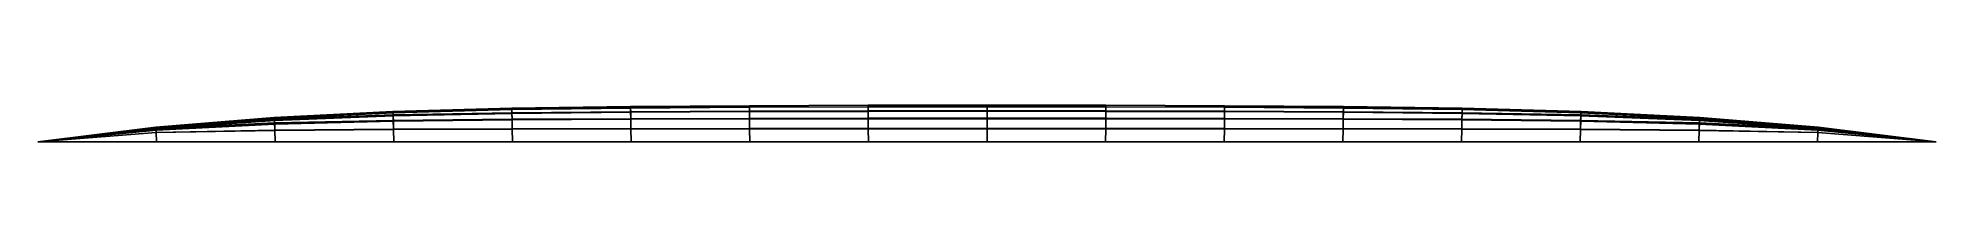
# Model space of a CAD drawing. Header units: metres. Extents: x 0 to 40, y 0 to 0.8.
import ezdxf

# ---------------------------------------------------------------- set-up
doc = ezdxf.new("R2010")
doc.units = ezdxf.units.M
doc.layers.add('Deflected structure', color=30, linetype='Continuous')
doc.layers.add('Original structure', color=3, linetype='Continuous')

msp = doc.modelspace()

# ---------------------------------------------------------------- linework, layer by layer
at = {"layer": 'Deflected structure'}
for p, q in [((2.485, 0.306, 12.499), (4.981, 0.513, 12.499)), ((2.485, 0.308, 15), (4.981, 0.509, 15.002)), ((2.485, 0.301, 17.502), (4.982, 0.475, 17.506)), ((2.486, 0.296, 9.997), (4.982, 0.494, 9.995)), ((2.488, 0.277, 7.495), (4.985, 0.451, 7.493)), ((4.981, 0.513, 12.499), (7.481, 0.638, 12.499)), ((4.981, 0.509, 15.002), (7.482, 0.624, 15.004)), ((4.981, 0.513, 12.499), (4.982, 0.494, 9.995)), ((4.981, 0.509, 15.002), (4.981, 0.513, 12.499)), ((4.982, 0.475, 17.506), (4.981, 0.509, 15.002)), ((4.982, 0.494, 9.995), (7.483, 0.613, 9.994)), ((4.982, 0.475, 17.506), (7.484, 0.566, 17.508)), ((4.982, 0.494, 9.995), (4.985, 0.451, 7.493)), ((4.987, 0.397, 20.009), (4.982, 0.475, 17.506)), ((4.985, 0.451, 7.493), (7.486, 0.547, 7.491)), ((4.985, 0.451, 7.493), (4.989, 0.374, 4.991)), ((4.987, 0.397, 20.009), (7.488, 0.45, 20.01)), ((4.989, 0.374, 4.991), (7.49, 0.433, 4.989)), ((7.481, 0.638, 12.499), (9.984, 0.707, 12.499)), ((7.481, 0.638, 12.499), (7.483, 0.613, 9.994)), ((7.482, 0.624, 15.004), (7.481, 0.638, 12.499)), ((7.482, 0.624, 15.004), (9.985, 0.686, 15.004)), ((7.484, 0.566, 17.508), (7.482, 0.624, 15.004)), ((7.483, 0.613, 9.994), (9.986, 0.678, 9.993)), ((7.483, 0.613, 9.994), (7.486, 0.547, 7.491)), ((7.484, 0.566, 17.508), (9.987, 0.611, 17.509)), ((7.488, 0.45, 20.01), (7.484, 0.566, 17.508)), ((7.486, 0.547, 7.491), (9.988, 0.597, 7.489)), ((7.486, 0.547, 7.491), (7.49, 0.433, 4.989)), ((7.488, 0.45, 20.01), (9.991, 0.475, 20.011)), ((7.495, 0.264, 22.509), (7.488, 0.45, 20.01)), ((7.49, 0.433, 4.989), (9.992, 0.461, 4.988)), ((7.49, 0.433, 4.989), (7.495, 0.257, 2.491)), ((9.984, 0.707, 12.499), (12.488, 0.743, 12.499)), ((9.984, 0.707, 12.499), (9.986, 0.678, 9.993)), ((9.985, 0.686, 15.004), (9.984, 0.707, 12.499)), ((9.985, 0.686, 15.004), (12.489, 0.718, 15.004)), ((9.987, 0.611, 17.509), (9.985, 0.686, 15.004)), ((9.986, 0.678, 9.993), (12.489, 0.712, 9.993)), ((9.986, 0.678, 9.993), (9.988, 0.597, 7.489)), ((9.987, 0.611, 17.509), (12.49, 0.633, 17.509)), ((9.991, 0.475, 20.011), (9.987, 0.611, 17.509)), ((9.988, 0.597, 7.489), (12.491, 0.623, 7.489)), ((9.988, 0.597, 7.489), (9.992, 0.461, 4.988)), ((9.991, 0.475, 20.011), (12.493, 0.487, 20.011)), ((9.996, 0.272, 22.509), (9.991, 0.475, 20.011)), ((9.992, 0.461, 4.988), (12.494, 0.475, 4.988)), ((9.992, 0.461, 4.988), (9.996, 0.266, 2.491)), ((12.488, 0.743, 12.499), (14.992, 0.761, 12.499)), ((12.488, 0.743, 12.499), (12.489, 0.712, 9.993)), ((12.489, 0.718, 15.004), (12.488, 0.743, 12.499)), ((12.489, 0.718, 15.004), (14.992, 0.733, 15.005)), ((12.489, 0.712, 9.993), (14.993, 0.728, 9.993)), ((12.49, 0.633, 17.509), (12.489, 0.718, 15.004)), ((12.489, 0.712, 9.993), (12.491, 0.623, 7.489)), ((12.49, 0.633, 17.509), (14.993, 0.644, 17.509)), ((12.493, 0.487, 20.011), (12.49, 0.633, 17.509)), ((12.491, 0.623, 7.489), (14.994, 0.635, 7.489)), ((12.491, 0.623, 7.489), (12.494, 0.475, 4.988)), ((12.493, 0.487, 20.011), (14.995, 0.493, 20.011)), ((12.497, 0.276, 22.509), (12.493, 0.487, 20.011)), ((12.494, 0.475, 4.988), (14.996, 0.482, 4.987)), ((12.494, 0.475, 4.988), (12.497, 0.27, 2.491)), ((14.992, 0.761, 12.499), (17.496, 0.769, 12.499)), ((14.992, 0.761, 12.499), (14.993, 0.728, 9.993)), ((14.992, 0.733, 15.005), (14.992, 0.761, 12.499)), ((14.992, 0.733, 15.005), (17.496, 0.74, 15.005)), ((14.993, 0.644, 17.509), (14.992, 0.733, 15.005)), ((14.993, 0.728, 9.993), (17.496, 0.736, 9.993)), ((14.993, 0.728, 9.993), (14.994, 0.635, 7.489)), ((14.993, 0.644, 17.509), (17.497, 0.649, 17.509)), ((14.995, 0.493, 20.011), (14.993, 0.644, 17.509)), ((14.994, 0.635, 7.489), (17.497, 0.641, 7.488)), ((14.994, 0.635, 7.489), (14.996, 0.482, 4.987)), ((14.995, 0.493, 20.011), (17.498, 0.495, 20.011)), ((14.998, 0.278, 22.509), (14.995, 0.493, 20.011)), ((14.996, 0.482, 4.987), (17.498, 0.485, 4.987)), ((14.996, 0.482, 4.987), (14.998, 0.272, 2.491)), ((17.496, 0.769, 12.499), (20, 0.772, 12.499)), ((17.496, 0.769, 12.499), (17.496, 0.736, 9.993)), ((17.496, 0.74, 15.005), (17.496, 0.769, 12.499)), ((17.496, 0.74, 15.005), (20, 0.742, 15.005)), ((17.497, 0.649, 17.509), (17.496, 0.74, 15.005)), ((17.496, 0.736, 9.993), (20, 0.738, 9.993)), ((17.496, 0.736, 9.993), (17.497, 0.641, 7.488)), ((17.497, 0.649, 17.509), (20, 0.651, 17.509)), ((17.498, 0.495, 20.011), (17.497, 0.649, 17.509)), ((17.497, 0.641, 7.488), (20, 0.642, 7.488)), ((17.497, 0.641, 7.488), (17.498, 0.485, 4.987)), ((17.498, 0.495, 20.011), (20, 0.496, 20.011)), ((17.499, 0.279, 22.509), (17.498, 0.495, 20.011)), ((17.498, 0.485, 4.987), (20, 0.486, 4.987)), ((17.498, 0.485, 4.987), (17.499, 0.274, 2.491)), ((20, 0.772, 12.499), (20, 0.738, 9.993)), ((20, 0.742, 15.005), (20, 0.772, 12.499)), ((20, 0.772, 12.499), (22.504, 0.769, 12.499)), ((20, 0.651, 17.509), (20, 0.742, 15.005)), ((20, 0.742, 15.005), (22.504, 0.74, 15.005)), ((20, 0.738, 9.993), (20, 0.642, 7.488)), ((20, 0.738, 9.993), (22.504, 0.736, 9.993)), ((20, 0.496, 20.011), (20, 0.651, 17.509)), ((20, 0.651, 17.509), (22.503, 0.649, 17.509)), ((20, 0.642, 7.488), (20, 0.486, 4.987)), ((20, 0.642, 7.488), (22.503, 0.641, 7.488)), ((20, 0.279, 22.509), (20, 0.496, 20.011)), ((20, 0.496, 20.011), (22.502, 0.495, 20.011)), ((20, 0.486, 4.987), (20, 0.274, 2.491)), ((20, 0.486, 4.987), (22.502, 0.485, 4.987)), ((22.501, 0.279, 22.509), (22.502, 0.495, 20.011)), ((22.502, 0.485, 4.987), (22.501, 0.274, 2.491)), ((22.502, 0.495, 20.011), (22.503, 0.649, 17.509)), ((22.503, 0.641, 7.488), (22.502, 0.485, 4.987)), ((22.502, 0.495, 20.011), (25.005, 0.493, 20.011)), ((22.502, 0.485, 4.987), (25.004, 0.482, 4.987)), ((22.503, 0.649, 17.509), (22.504, 0.74, 15.005)), ((22.504, 0.736, 9.993), (22.503, 0.641, 7.488)), ((22.503, 0.649, 17.509), (25.007, 0.644, 17.509)), ((22.503, 0.641, 7.488), (25.006, 0.635, 7.489)), ((22.504, 0.769, 12.499), (22.504, 0.736, 9.993)), ((22.504, 0.74, 15.005), (22.504, 0.769, 12.499)), ((22.504, 0.769, 12.499), (25.008, 0.761, 12.499)), ((22.504, 0.74, 15.005), (25.008, 0.733, 15.005)), ((22.504, 0.736, 9.993), (25.007, 0.728, 9.993)), ((25.002, 0.278, 22.509), (25.005, 0.493, 20.011)), ((25.004, 0.482, 4.987), (25.002, 0.272, 2.491)), ((25.006, 0.635, 7.489), (25.004, 0.482, 4.987)), ((25.004, 0.482, 4.987), (27.506, 0.475, 4.988)), ((25.005, 0.493, 20.011), (25.007, 0.644, 17.509)), ((25.005, 0.493, 20.011), (27.507, 0.487, 20.011)), ((25.007, 0.728, 9.993), (25.006, 0.635, 7.489)), ((25.006, 0.635, 7.489), (27.509, 0.623, 7.489)), ((25.008, 0.761, 12.499), (25.007, 0.728, 9.993)), ((25.007, 0.644, 17.509), (25.008, 0.733, 15.005)), ((25.007, 0.728, 9.993), (27.511, 0.712, 9.993)), ((25.007, 0.644, 17.509), (27.51, 0.633, 17.509)), ((25.008, 0.733, 15.005), (25.008, 0.761, 12.499)), ((25.008, 0.761, 12.499), (27.512, 0.743, 12.499)), ((25.008, 0.733, 15.005), (27.511, 0.718, 15.004)), ((27.503, 0.276, 22.509), (27.507, 0.487, 20.011)), ((27.506, 0.475, 4.988), (27.503, 0.27, 2.491)), ((27.509, 0.623, 7.489), (27.506, 0.475, 4.988)), ((27.506, 0.475, 4.988), (30.008, 0.461, 4.988)), ((27.507, 0.487, 20.011), (27.51, 0.633, 17.509)), ((27.507, 0.487, 20.011), (30.009, 0.475, 20.011)), ((27.511, 0.712, 9.993), (27.509, 0.623, 7.489)), ((27.509, 0.623, 7.489), (30.012, 0.597, 7.489)), ((27.51, 0.633, 17.509), (27.511, 0.718, 15.004)), ((27.51, 0.633, 17.509), (30.013, 0.611, 17.509)), ((27.512, 0.743, 12.499), (27.511, 0.712, 9.993)), ((27.511, 0.718, 15.004), (27.512, 0.743, 12.499)), ((27.511, 0.718, 15.004), (30.015, 0.686, 15.004)), ((27.511, 0.712, 9.993), (30.014, 0.678, 9.993)), ((27.512, 0.743, 12.499), (30.016, 0.707, 12.499)), ((30.004, 0.272, 22.509), (30.009, 0.475, 20.011)), ((30.008, 0.461, 4.988), (30.004, 0.266, 2.491)), ((30.012, 0.597, 7.489), (30.008, 0.461, 4.988)), ((30.008, 0.461, 4.988), (32.51, 0.433, 4.989)), ((30.009, 0.475, 20.011), (30.013, 0.611, 17.509)), ((30.009, 0.475, 20.011), (32.512, 0.45, 20.01)), ((30.014, 0.678, 9.993), (30.012, 0.597, 7.489)), ((30.012, 0.597, 7.489), (32.514, 0.547, 7.491)), ((30.013, 0.611, 17.509), (30.015, 0.686, 15.004)), ((30.013, 0.611, 17.509), (32.516, 0.566, 17.508)), ((30.016, 0.707, 12.499), (30.014, 0.678, 9.993)), ((30.014, 0.678, 9.993), (32.517, 0.613, 9.994)), ((30.015, 0.686, 15.004), (30.016, 0.707, 12.499)), ((30.015, 0.686, 15.004), (32.518, 0.624, 15.004)), ((30.016, 0.707, 12.499), (32.519, 0.638, 12.499)), ((32.505, 0.264, 22.509), (32.512, 0.45, 20.01)), ((32.51, 0.433, 4.989), (32.505, 0.257, 2.491)), ((32.514, 0.547, 7.491), (32.51, 0.433, 4.989)), ((32.51, 0.433, 4.989), (35.011, 0.374, 4.991)), ((32.512, 0.45, 20.01), (32.516, 0.566, 17.508)), ((32.512, 0.45, 20.01), (35.013, 0.397, 20.009)), ((32.517, 0.613, 9.994), (32.514, 0.547, 7.491)), ((32.514, 0.547, 7.491), (35.015, 0.451, 7.493)), ((32.516, 0.566, 17.508), (32.518, 0.624, 15.004)), ((32.516, 0.566, 17.508), (35.018, 0.475, 17.506)), ((32.519, 0.638, 12.499), (32.517, 0.613, 9.994)), ((32.517, 0.613, 9.994), (35.018, 0.494, 9.995)), ((32.518, 0.624, 15.004), (32.519, 0.638, 12.499)), ((32.518, 0.624, 15.004), (35.019, 0.509, 15.002)), ((32.519, 0.638, 12.499), (35.019, 0.513, 12.499)), ((35.015, 0.451, 7.493), (35.011, 0.374, 4.991)), ((35.013, 0.397, 20.009), (35.018, 0.475, 17.506)), ((35.018, 0.494, 9.995), (35.015, 0.451, 7.493)), ((35.015, 0.451, 7.493), (37.512, 0.277, 7.495)), ((35.019, 0.513, 12.499), (35.018, 0.494, 9.995)), ((35.018, 0.475, 17.506), (35.019, 0.509, 15.002)), ((35.018, 0.494, 9.995), (37.514, 0.296, 9.997)), ((35.018, 0.475, 17.506), (37.515, 0.301, 17.502)), ((35.019, 0.509, 15.002), (35.019, 0.513, 12.499)), ((35.019, 0.513, 12.499), (37.515, 0.306, 12.499)), ((35.019, 0.509, 15.002), (37.515, 0.308, 15)), ((0, 0, 15), (2.485, 0.308, 15)), ((0, 0, 12.5), (2.485, 0.306, 12.499)), ((0, 0, 17.5), (2.485, 0.301, 17.502)), ((0, 0, 10), (2.486, 0.296, 9.997)), ((0, 0, 7.5), (2.488, 0.277, 7.495)), ((0, 0, 20), (2.487, 0.275, 20.004)), ((0, 0, 5), (2.49, 0.247, 4.994)), ((0, 0, 22.5), (2.493, 0.198, 22.505)), ((0, 0, 2.5), (2.493, 0.196, 2.493)), ((2.485, 0.308, 15), (2.485, 0.306, 12.499)), ((2.485, 0.301, 17.502), (2.485, 0.308, 15)), ((2.485, 0.306, 12.499), (2.486, 0.296, 9.997)), ((2.487, 0.275, 20.004), (2.485, 0.301, 17.502)), ((2.486, 0.296, 9.997), (2.488, 0.277, 7.495)), ((2.487, 0.275, 20.004), (4.987, 0.397, 20.009)), ((2.493, 0.198, 22.505), (2.487, 0.275, 20.004)), ((2.488, 0.277, 7.495), (2.49, 0.247, 4.994)), ((2.49, 0.247, 4.994), (4.989, 0.374, 4.991)), ((2.49, 0.247, 4.994), (2.493, 0.196, 2.493)), ((2.493, 0.198, 22.505), (4.994, 0.246, 22.508)), ((2.493, 0.196, 2.493), (4.994, 0.241, 2.491)), ((2.5, 0, 25), (2.493, 0.198, 22.505)), ((2.493, 0.196, 2.493), (2.5, 0)), ((4.994, 0.246, 22.508), (4.987, 0.397, 20.009)), ((4.989, 0.374, 4.991), (4.994, 0.241, 2.491)), ((4.994, 0.246, 22.508), (7.495, 0.264, 22.509)), ((4.994, 0.241, 2.491), (7.495, 0.257, 2.491)), ((5, 0, 25), (4.994, 0.246, 22.508)), ((4.994, 0.241, 2.491), (5, 0)), ((7.495, 0.264, 22.509), (9.996, 0.272, 22.509)), ((7.495, 0.257, 2.491), (9.996, 0.266, 2.491)), ((7.5, 0, 25), (7.495, 0.264, 22.509)), ((7.495, 0.257, 2.491), (7.5, 0)), ((9.996, 0.272, 22.509), (12.497, 0.276, 22.509)), ((10, 0, 25), (9.996, 0.272, 22.509)), ((9.996, 0.266, 2.491), (12.497, 0.27, 2.491)), ((9.996, 0.266, 2.491), (10, 0)), ((12.497, 0.276, 22.509), (14.998, 0.278, 22.509)), ((12.5, 0, 25), (12.497, 0.276, 22.509)), ((12.497, 0.27, 2.491), (14.998, 0.272, 2.491)), ((12.497, 0.27, 2.491), (12.5, 0)), ((14.998, 0.278, 22.509), (17.499, 0.279, 22.509)), ((15, 0, 25), (14.998, 0.278, 22.509)), ((14.998, 0.272, 2.491), (17.499, 0.274, 2.491)), ((14.998, 0.272, 2.491), (15, 0)), ((17.5, 0, 25), (17.499, 0.279, 22.509)), ((17.499, 0.279, 22.509), (20, 0.279, 22.509)), ((17.499, 0.274, 2.491), (17.5, 0)), ((17.499, 0.274, 2.491), (20, 0.274, 2.491)), ((20, 0, 25), (20, 0.279, 22.509)), ((20, 0.279, 22.509), (22.501, 0.279, 22.509)), ((20, 0.274, 2.491), (20, 0)), ((20, 0.274, 2.491), (22.501, 0.274, 2.491)), ((22.5, 0, 25), (22.501, 0.279, 22.509)), ((22.501, 0.274, 2.491), (22.5, 0)), ((22.501, 0.279, 22.509), (25.002, 0.278, 22.509)), ((22.501, 0.274, 2.491), (25.002, 0.272, 2.491)), ((25, 0, 25), (25.002, 0.278, 22.509)), ((25.002, 0.272, 2.491), (25, 0)), ((25.002, 0.278, 22.509), (27.503, 0.276, 22.509)), ((25.002, 0.272, 2.491), (27.503, 0.27, 2.491)), ((27.5, 0, 25), (27.503, 0.276, 22.509)), ((27.503, 0.27, 2.491), (27.5, 0)), ((27.503, 0.276, 22.509), (30.004, 0.272, 22.509)), ((27.503, 0.27, 2.491), (30.004, 0.266, 2.491)), ((30, 0, 25), (30.004, 0.272, 22.509)), ((30.004, 0.266, 2.491), (30, 0)), ((30.004, 0.272, 22.509), (32.505, 0.264, 22.509)), ((30.004, 0.266, 2.491), (32.505, 0.257, 2.491)), ((32.5, 0, 25), (32.505, 0.264, 22.509)), ((32.505, 0.257, 2.491), (32.5, 0)), ((32.505, 0.264, 22.509), (35.006, 0.246, 22.508)), ((32.505, 0.257, 2.491), (35.006, 0.241, 2.491)), ((35, 0, 25), (35.006, 0.246, 22.508)), ((35.006, 0.241, 2.491), (35, 0)), ((35.006, 0.246, 22.508), (35.013, 0.397, 20.009)), ((35.011, 0.374, 4.991), (35.006, 0.241, 2.491)), ((35.006, 0.246, 22.508), (37.507, 0.198, 22.505)), ((35.006, 0.241, 2.491), (37.507, 0.196, 2.493)), ((35.011, 0.374, 4.991), (37.51, 0.247, 4.994)), ((35.013, 0.397, 20.009), (37.513, 0.275, 20.004)), ((37.5, 0, 25), (37.507, 0.198, 22.505)), ((37.507, 0.196, 2.493), (37.5, 0)), ((37.507, 0.198, 22.505), (37.513, 0.275, 20.004)), ((37.51, 0.247, 4.994), (37.507, 0.196, 2.493)), ((37.507, 0.198, 22.505), (40, 0, 22.5)), ((37.507, 0.196, 2.493), (40, 0, 2.5)), ((37.512, 0.277, 7.495), (37.51, 0.247, 4.994)), ((37.51, 0.247, 4.994), (40, 0, 5)), ((37.514, 0.296, 9.997), (37.512, 0.277, 7.495)), ((37.512, 0.277, 7.495), (40, 0, 7.5)), ((37.513, 0.275, 20.004), (37.515, 0.301, 17.502)), ((37.513, 0.275, 20.004), (40, 0, 20)), ((37.515, 0.306, 12.499), (37.514, 0.296, 9.997)), ((37.514, 0.296, 9.997), (40, 0, 10)), ((37.515, 0.308, 15), (37.515, 0.306, 12.499)), ((37.515, 0.301, 17.502), (37.515, 0.308, 15)), ((37.515, 0.308, 15), (40, 0, 15)), ((37.515, 0.306, 12.499), (40, 0, 12.5)), ((37.515, 0.301, 17.502), (40, 0, 17.5))]:
    msp.add_line(p, q, dxfattribs=at)
at = {"layer": 'Original structure'}
for p, q in [((0, 0, 2.5), (2.5, 0, 2.5)), ((0, 0, 5), (2.5, 0, 5)), ((0, 0, 7.5), (2.5, 0, 7.5)), ((0, 0, 10), (2.5, 0, 10)), ((0, 0, 12.5), (2.5, 0, 12.5)), ((0, 0, 15), (2.5, 0, 15)), ((0, 0, 17.5), (2.5, 0, 17.5)), ((0, 0, 20), (2.5, 0, 20)), ((0, 0, 22.5), (2.5, 0, 22.5)), ((2.5, 0, 2.5), (2.5, 0)), ((2.5, 0, 5), (2.5, 0, 2.5)), ((2.5, 0, 7.5), (2.5, 0, 5)), ((2.5, 0, 10), (2.5, 0, 7.5)), ((2.5, 0, 12.5), (2.5, 0, 10)), ((2.5, 0, 15), (2.5, 0, 12.5)), ((2.5, 0, 17.5), (2.5, 0, 15)), ((2.5, 0, 20), (2.5, 0, 17.5)), ((2.5, 0, 22.5), (2.5, 0, 20)), ((2.5, 0, 25), (2.5, 0, 22.5)), ((2.5, 0, 2.5), (5, 0, 2.5)), ((2.5, 0, 5), (5, 0, 5)), ((2.5, 0, 7.5), (5, 0, 7.5)), ((2.5, 0, 10), (5, 0, 10)), ((2.5, 0, 12.5), (5, 0, 12.5)), ((2.5, 0, 15), (5, 0, 15)), ((2.5, 0, 17.5), (5, 0, 17.5)), ((2.5, 0, 20), (5, 0, 20)), ((2.5, 0, 22.5), (5, 0, 22.5)), ((5, 0, 2.5), (5, 0)), ((5, 0, 5), (5, 0, 2.5)), ((5, 0, 7.5), (5, 0, 5)), ((5, 0, 10), (5, 0, 7.5)), ((5, 0, 12.5), (5, 0, 10)), ((5, 0, 15), (5, 0, 12.5)), ((5, 0, 17.5), (5, 0, 15)), ((5, 0, 20), (5, 0, 17.5)), ((5, 0, 22.5), (5, 0, 20)), ((5, 0, 25), (5, 0, 22.5)), ((5, 0, 2.5), (7.5, 0, 2.5)), ((5, 0, 5), (7.5, 0, 5)), ((5, 0, 7.5), (7.5, 0, 7.5)), ((5, 0, 10), (7.5, 0, 10)), ((5, 0, 12.5), (7.5, 0, 12.5)), ((5, 0, 15), (7.5, 0, 15)), ((5, 0, 17.5), (7.5, 0, 17.5)), ((5, 0, 20), (7.5, 0, 20)), ((5, 0, 22.5), (7.5, 0, 22.5)), ((7.5, 0, 2.5), (7.5, 0)), ((7.5, 0, 5), (7.5, 0, 2.5)), ((7.5, 0, 7.5), (7.5, 0, 5)), ((7.5, 0, 10), (7.5, 0, 7.5)), ((7.5, 0, 12.5), (7.5, 0, 10)), ((7.5, 0, 15), (7.5, 0, 12.5)), ((7.5, 0, 17.5), (7.5, 0, 15)), ((7.5, 0, 20), (7.5, 0, 17.5)), ((7.5, 0, 22.5), (7.5, 0, 20)), ((7.5, 0, 25), (7.5, 0, 22.5)), ((7.5, 0, 2.5), (10, 0, 2.5)), ((7.5, 0, 5), (10, 0, 5)), ((7.5, 0, 7.5), (10, 0, 7.5)), ((7.5, 0, 10), (10, 0, 10)), ((7.5, 0, 12.5), (10, 0, 12.5)), ((7.5, 0, 15), (10, 0, 15)), ((7.5, 0, 17.5), (10, 0, 17.5)), ((7.5, 0, 20), (10, 0, 20)), ((7.5, 0, 22.5), (10, 0, 22.5)), ((10, 0, 2.5), (10, 0)), ((10, 0, 5), (10, 0, 2.5)), ((10, 0, 7.5), (10, 0, 5)), ((10, 0, 10), (10, 0, 7.5)), ((10, 0, 12.5), (10, 0, 10)), ((10, 0, 15), (10, 0, 12.5)), ((10, 0, 17.5), (10, 0, 15)), ((10, 0, 20), (10, 0, 17.5)), ((10, 0, 22.5), (10, 0, 20)), ((10, 0, 25), (10, 0, 22.5)), ((10, 0, 2.5), (12.5, 0, 2.5)), ((10, 0, 5), (12.5, 0, 5)), ((10, 0, 7.5), (12.5, 0, 7.5)), ((10, 0, 10), (12.5, 0, 10)), ((10, 0, 12.5), (12.5, 0, 12.5)), ((10, 0, 15), (12.5, 0, 15)), ((10, 0, 17.5), (12.5, 0, 17.5)), ((10, 0, 20), (12.5, 0, 20)), ((10, 0, 22.5), (12.5, 0, 22.5)), ((12.5, 0, 2.5), (12.5, 0)), ((12.5, 0, 5), (12.5, 0, 2.5)), ((12.5, 0, 7.5), (12.5, 0, 5)), ((12.5, 0, 10), (12.5, 0, 7.5)), ((12.5, 0, 12.5), (12.5, 0, 10)), ((12.5, 0, 15), (12.5, 0, 12.5)), ((12.5, 0, 17.5), (12.5, 0, 15)), ((12.5, 0, 20), (12.5, 0, 17.5)), ((12.5, 0, 22.5), (12.5, 0, 20)), ((12.5, 0, 25), (12.5, 0, 22.5)), ((12.5, 0, 2.5), (15, 0, 2.5)), ((12.5, 0, 5), (15, 0, 5)), ((12.5, 0, 7.5), (15, 0, 7.5)), ((12.5, 0, 10), (15, 0, 10)), ((12.5, 0, 12.5), (15, 0, 12.5)), ((12.5, 0, 15), (15, 0, 15)), ((12.5, 0, 17.5), (15, 0, 17.5)), ((12.5, 0, 20), (15, 0, 20)), ((12.5, 0, 22.5), (15, 0, 22.5)), ((15, 0, 2.5), (15, 0)), ((15, 0, 5), (15, 0, 2.5)), ((15, 0, 7.5), (15, 0, 5)), ((15, 0, 10), (15, 0, 7.5)), ((15, 0, 12.5), (15, 0, 10)), ((15, 0, 15), (15, 0, 12.5)), ((15, 0, 17.5), (15, 0, 15)), ((15, 0, 20), (15, 0, 17.5)), ((15, 0, 22.5), (15, 0, 20)), ((15, 0, 25), (15, 0, 22.5)), ((15, 0, 2.5), (17.5, 0, 2.5)), ((15, 0, 5), (17.5, 0, 5)), ((15, 0, 7.5), (17.5, 0, 7.5)), ((15, 0, 10), (17.5, 0, 10)), ((15, 0, 12.5), (17.5, 0, 12.5)), ((15, 0, 15), (17.5, 0, 15)), ((15, 0, 17.5), (17.5, 0, 17.5)), ((15, 0, 20), (17.5, 0, 20)), ((15, 0, 22.5), (17.5, 0, 22.5)), ((17.5, 0, 2.5), (17.5, 0)), ((17.5, 0, 5), (17.5, 0, 2.5)), ((17.5, 0, 7.5), (17.5, 0, 5)), ((17.5, 0, 10), (17.5, 0, 7.5)), ((17.5, 0, 12.5), (17.5, 0, 10)), ((17.5, 0, 15), (17.5, 0, 12.5)), ((17.5, 0, 17.5), (17.5, 0, 15)), ((17.5, 0, 20), (17.5, 0, 17.5)), ((17.5, 0, 22.5), (17.5, 0, 20)), ((17.5, 0, 25), (17.5, 0, 22.5)), ((17.5, 0, 2.5), (20, 0, 2.5)), ((17.5, 0, 5), (20, 0, 5)), ((17.5, 0, 7.5), (20, 0, 7.5)), ((17.5, 0, 10), (20, 0, 10)), ((17.5, 0, 12.5), (20, 0, 12.5)), ((17.5, 0, 15), (20, 0, 15)), ((17.5, 0, 17.5), (20, 0, 17.5)), ((17.5, 0, 20), (20, 0, 20)), ((17.5, 0, 22.5), (20, 0, 22.5)), ((20, 0, 2.5), (20, 0)), ((20, 0, 5), (20, 0, 2.5)), ((20, 0, 7.5), (20, 0, 5)), ((20, 0, 10), (20, 0, 7.5)), ((20, 0, 12.5), (20, 0, 10)), ((20, 0, 15), (20, 0, 12.5)), ((20, 0, 17.5), (20, 0, 15)), ((20, 0, 20), (20, 0, 17.5)), ((20, 0, 22.5), (20, 0, 20)), ((20, 0, 25), (20, 0, 22.5)), ((20, 0, 2.5), (22.5, 0, 2.5)), ((20, 0, 5), (22.5, 0, 5)), ((20, 0, 7.5), (22.5, 0, 7.5)), ((20, 0, 10), (22.5, 0, 10)), ((20, 0, 12.5), (22.5, 0, 12.5)), ((20, 0, 15), (22.5, 0, 15)), ((20, 0, 17.5), (22.5, 0, 17.5)), ((20, 0, 20), (22.5, 0, 20)), ((20, 0, 22.5), (22.5, 0, 22.5)), ((22.5, 0, 2.5), (22.5, 0)), ((22.5, 0, 5), (22.5, 0, 2.5)), ((22.5, 0, 7.5), (22.5, 0, 5)), ((22.5, 0, 10), (22.5, 0, 7.5)), ((22.5, 0, 12.5), (22.5, 0, 10)), ((22.5, 0, 15), (22.5, 0, 12.5)), ((22.5, 0, 17.5), (22.5, 0, 15)), ((22.5, 0, 20), (22.5, 0, 17.5)), ((22.5, 0, 22.5), (22.5, 0, 20)), ((22.5, 0, 25), (22.5, 0, 22.5)), ((22.5, 0, 2.5), (25, 0, 2.5)), ((22.5, 0, 5), (25, 0, 5)), ((22.5, 0, 7.5), (25, 0, 7.5)), ((22.5, 0, 10), (25, 0, 10)), ((22.5, 0, 12.5), (25, 0, 12.5)), ((22.5, 0, 15), (25, 0, 15)), ((22.5, 0, 17.5), (25, 0, 17.5)), ((22.5, 0, 20), (25, 0, 20)), ((22.5, 0, 22.5), (25, 0, 22.5)), ((25, 0, 2.5), (25, 0)), ((25, 0, 5), (25, 0, 2.5)), ((25, 0, 7.5), (25, 0, 5)), ((25, 0, 10), (25, 0, 7.5)), ((25, 0, 12.5), (25, 0, 10)), ((25, 0, 15), (25, 0, 12.5)), ((25, 0, 17.5), (25, 0, 15)), ((25, 0, 20), (25, 0, 17.5)), ((25, 0, 22.5), (25, 0, 20)), ((25, 0, 25), (25, 0, 22.5)), ((25, 0, 2.5), (27.5, 0, 2.5)), ((25, 0, 5), (27.5, 0, 5)), ((25, 0, 7.5), (27.5, 0, 7.5)), ((25, 0, 10), (27.5, 0, 10)), ((25, 0, 12.5), (27.5, 0, 12.5)), ((25, 0, 15), (27.5, 0, 15)), ((25, 0, 17.5), (27.5, 0, 17.5)), ((25, 0, 20), (27.5, 0, 20)), ((25, 0, 22.5), (27.5, 0, 22.5)), ((27.5, 0, 2.5), (27.5, 0)), ((27.5, 0, 5), (27.5, 0, 2.5)), ((27.5, 0, 7.5), (27.5, 0, 5)), ((27.5, 0, 10), (27.5, 0, 7.5)), ((27.5, 0, 12.5), (27.5, 0, 10)), ((27.5, 0, 15), (27.5, 0, 12.5)), ((27.5, 0, 17.5), (27.5, 0, 15)), ((27.5, 0, 20), (27.5, 0, 17.5)), ((27.5, 0, 22.5), (27.5, 0, 20)), ((27.5, 0, 25), (27.5, 0, 22.5)), ((27.5, 0, 2.5), (30, 0, 2.5)), ((27.5, 0, 5), (30, 0, 5)), ((27.5, 0, 7.5), (30, 0, 7.5)), ((27.5, 0, 10), (30, 0, 10)), ((27.5, 0, 12.5), (30, 0, 12.5)), ((27.5, 0, 15), (30, 0, 15)), ((27.5, 0, 17.5), (30, 0, 17.5)), ((27.5, 0, 20), (30, 0, 20)), ((27.5, 0, 22.5), (30, 0, 22.5)), ((30, 0, 2.5), (30, 0)), ((30, 0, 5), (30, 0, 2.5)), ((30, 0, 7.5), (30, 0, 5)), ((30, 0, 10), (30, 0, 7.5)), ((30, 0, 12.5), (30, 0, 10)), ((30, 0, 15), (30, 0, 12.5)), ((30, 0, 17.5), (30, 0, 15)), ((30, 0, 20), (30, 0, 17.5)), ((30, 0, 22.5), (30, 0, 20)), ((30, 0, 25), (30, 0, 22.5)), ((30, 0, 2.5), (32.5, 0, 2.5)), ((30, 0, 5), (32.5, 0, 5)), ((30, 0, 7.5), (32.5, 0, 7.5)), ((30, 0, 10), (32.5, 0, 10)), ((30, 0, 12.5), (32.5, 0, 12.5)), ((30, 0, 15), (32.5, 0, 15)), ((30, 0, 17.5), (32.5, 0, 17.5)), ((30, 0, 20), (32.5, 0, 20)), ((30, 0, 22.5), (32.5, 0, 22.5)), ((32.5, 0, 2.5), (32.5, 0)), ((32.5, 0, 5), (32.5, 0, 2.5)), ((32.5, 0, 7.5), (32.5, 0, 5)), ((32.5, 0, 10), (32.5, 0, 7.5)), ((32.5, 0, 12.5), (32.5, 0, 10)), ((32.5, 0, 15), (32.5, 0, 12.5)), ((32.5, 0, 17.5), (32.5, 0, 15)), ((32.5, 0, 20), (32.5, 0, 17.5)), ((32.5, 0, 22.5), (32.5, 0, 20)), ((32.5, 0, 25), (32.5, 0, 22.5)), ((32.5, 0, 2.5), (35, 0, 2.5)), ((32.5, 0, 5), (35, 0, 5)), ((32.5, 0, 7.5), (35, 0, 7.5)), ((32.5, 0, 10), (35, 0, 10)), ((32.5, 0, 12.5), (35, 0, 12.5)), ((32.5, 0, 15), (35, 0, 15)), ((32.5, 0, 17.5), (35, 0, 17.5)), ((32.5, 0, 20), (35, 0, 20)), ((32.5, 0, 22.5), (35, 0, 22.5)), ((35, 0, 2.5), (35, 0)), ((35, 0, 5), (35, 0, 2.5)), ((35, 0, 7.5), (35, 0, 5)), ((35, 0, 10), (35, 0, 7.5)), ((35, 0, 12.5), (35, 0, 10)), ((35, 0, 15), (35, 0, 12.5)), ((35, 0, 17.5), (35, 0, 15)), ((35, 0, 20), (35, 0, 17.5)), ((35, 0, 22.5), (35, 0, 20)), ((35, 0, 25), (35, 0, 22.5)), ((35, 0, 2.5), (37.5, 0, 2.5)), ((35, 0, 5), (37.5, 0, 5)), ((35, 0, 7.5), (37.5, 0, 7.5)), ((35, 0, 10), (37.5, 0, 10)), ((35, 0, 12.5), (37.5, 0, 12.5)), ((35, 0, 15), (37.5, 0, 15)), ((35, 0, 17.5), (37.5, 0, 17.5)), ((35, 0, 20), (37.5, 0, 20)), ((35, 0, 22.5), (37.5, 0, 22.5)), ((37.5, 0, 2.5), (37.5, 0)), ((37.5, 0, 5), (37.5, 0, 2.5)), ((37.5, 0, 7.5), (37.5, 0, 5)), ((37.5, 0, 10), (37.5, 0, 7.5)), ((37.5, 0, 12.5), (37.5, 0, 10)), ((37.5, 0, 15), (37.5, 0, 12.5)), ((37.5, 0, 17.5), (37.5, 0, 15)), ((37.5, 0, 20), (37.5, 0, 17.5)), ((37.5, 0, 22.5), (37.5, 0, 20)), ((37.5, 0, 25), (37.5, 0, 22.5)), ((37.5, 0, 2.5), (40, 0, 2.5)), ((37.5, 0, 5), (40, 0, 5)), ((37.5, 0, 7.5), (40, 0, 7.5)), ((37.5, 0, 10), (40, 0, 10)), ((37.5, 0, 12.5), (40, 0, 12.5)), ((37.5, 0, 15), (40, 0, 15)), ((37.5, 0, 17.5), (40, 0, 17.5)), ((37.5, 0, 20), (40, 0, 20)), ((37.5, 0, 22.5), (40, 0, 22.5))]:
    msp.add_line(p, q, dxfattribs=at)

doc.saveas('drawing.dxf')
